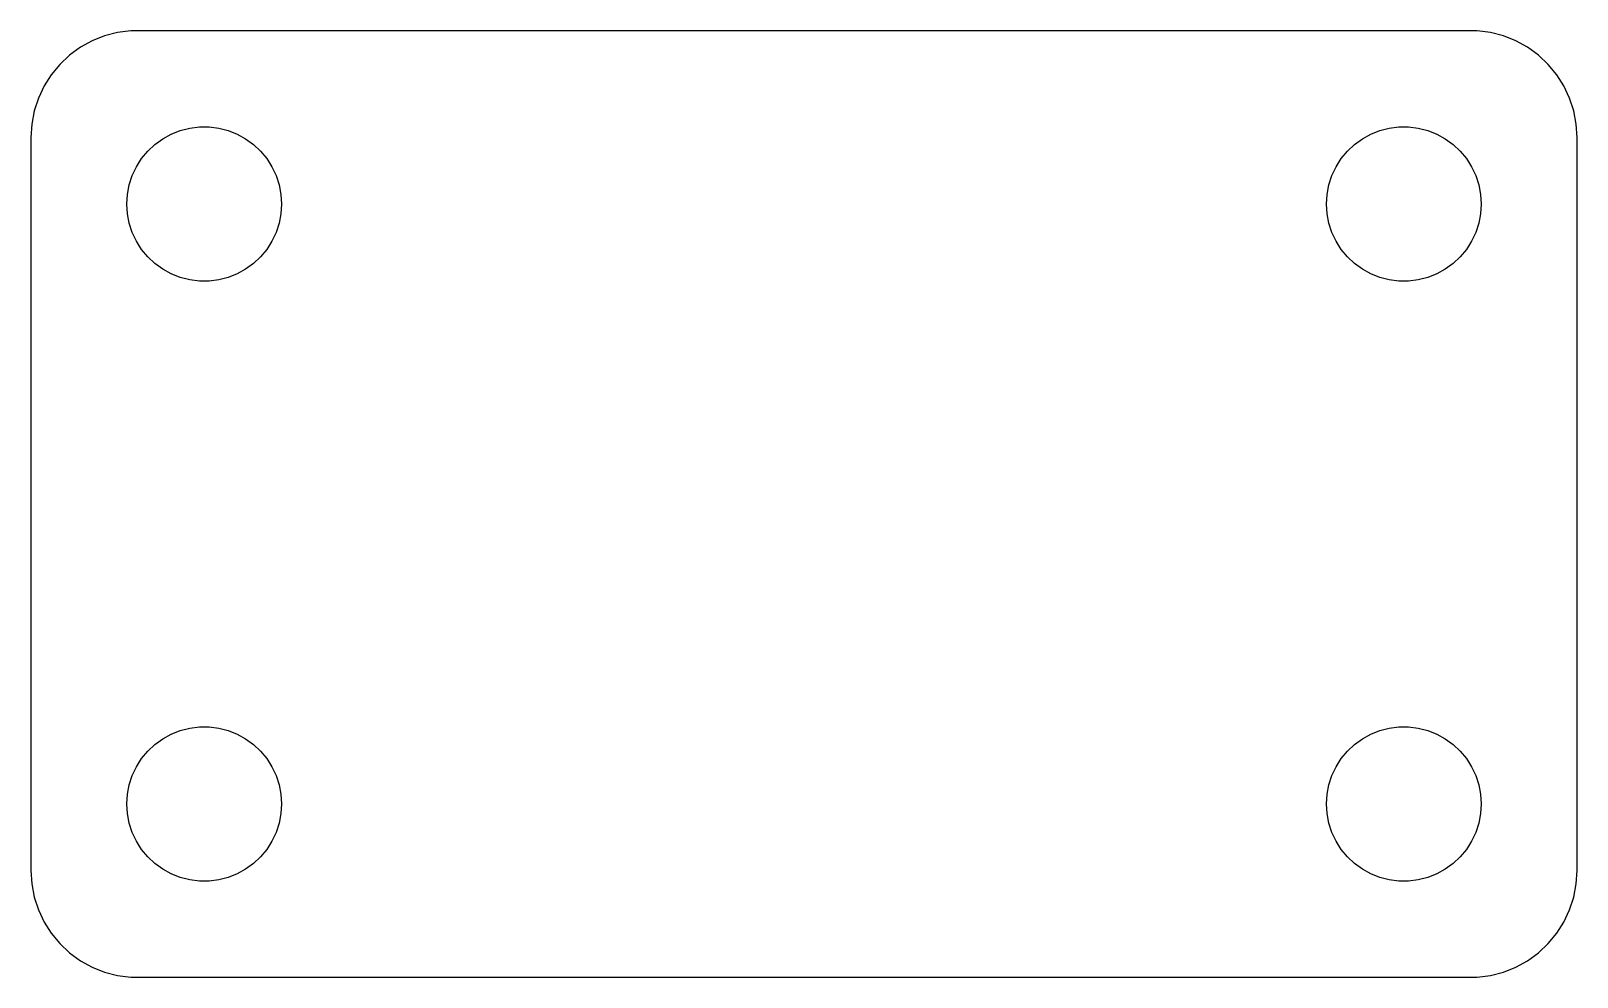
# Model space of a CAD drawing. Header units: metres. Extents: x -29 to 29, y -17.7 to 17.7.
import ezdxf

# ---------------------------------------------------------------- set-up
doc = ezdxf.new("R2010")
doc.units = ezdxf.units.M

msp = doc.modelspace()

# ---------------------------------------------------------------- linework, layer by layer
for p, q in [((-26.2361, 17.5542), (-26.7031, 17.3693)), ((-25.7495, 17.6791), (-26.2361, 17.5542)), ((-25.2512, 17.7421), (-25.7495, 17.6791)), ((25.2512, 17.7421), (-25.2512, 17.7421)), ((25.7495, 17.6791), (25.2512, 17.7421)), ((26.2361, 17.5542), (25.7495, 17.6791)), ((26.7031, 17.3693), (26.2361, 17.5542)), ((-27.5497, 16.832), (-27.9159, 16.4882)), ((-27.1433, 17.1273), (-27.5497, 16.832)), ((-26.7031, 17.3693), (-27.1433, 17.1273)), ((27.1433, 17.1273), (26.7031, 17.3693)), ((27.5497, 16.832), (27.1433, 17.1273)), ((27.9159, 16.4882), (27.5497, 16.832)), ((-27.9159, 16.4882), (-28.2361, 16.1011)), ((28.2361, 16.1011), (27.9159, 16.4882)), ((-28.5052, 15.677), (-28.7191, 15.2225)), ((-28.2361, 16.1011), (-28.5052, 15.677)), ((28.5052, 15.677), (28.2361, 16.1011)), ((28.7191, 15.2225), (28.5052, 15.677)), ((-28.7191, 15.2225), (-28.8743, 14.7448)), ((28.8743, 14.7448), (28.7191, 15.2225)), ((-28.8743, 14.7448), (-28.9684, 14.2513)), ((28.9684, 14.2513), (28.8743, 14.7448)), ((-28.9684, 14.2513), (-29, 13.75)), ((-23.7348, 13.874), (-23.3961, 14.0081)), ((-23.3961, 14.0081), (-23.0434, 14.0986)), ((-23.0434, 14.0986), (-22.6821, 14.1443)), ((-22.6821, 14.1443), (-22.3179, 14.1443)), ((-22.3179, 14.1443), (-21.9566, 14.0986)), ((-21.9566, 14.0986), (-21.6039, 14.0081)), ((-21.6039, 14.0081), (-21.2652, 13.874)), ((21.2652, 13.874), (21.6039, 14.0081)), ((21.6039, 14.0081), (21.9566, 14.0986)), ((21.9566, 14.0986), (22.3179, 14.1443)), ((22.3179, 14.1443), (22.6821, 14.1443)), ((22.6821, 14.1443), (23.0434, 14.0986)), ((23.0434, 14.0986), (23.3961, 14.0081)), ((23.3961, 14.0081), (23.7348, 13.874)), ((29, 13.75), (28.9684, 14.2513)), ((-29, 13.75), (-29, -13.75)), ((-24.614, 13.2352), (-24.3485, 13.4845)), ((-24.3485, 13.4845), (-24.0539, 13.6985)), ((-24.0539, 13.6985), (-23.7348, 13.874)), ((-21.2652, 13.874), (-20.9461, 13.6985)), ((-20.9461, 13.6985), (-20.6515, 13.4845)), ((-20.6515, 13.4845), (-20.386, 13.2352)), ((20.386, 13.2352), (20.6515, 13.4845)), ((20.6515, 13.4845), (20.9461, 13.6985)), ((20.9461, 13.6985), (21.2652, 13.874)), ((23.7348, 13.874), (24.0539, 13.6985)), ((24.0539, 13.6985), (24.3485, 13.4845)), ((24.3485, 13.4845), (24.614, 13.2352)), ((29, -13.75), (29, 13.75)), ((-25.0413, 12.6471), (-24.8461, 12.9546)), ((-24.8461, 12.9546), (-24.614, 13.2352)), ((-20.386, 13.2352), (-20.1538, 12.9546)), ((-20.1538, 12.9546), (-19.9587, 12.6471)), ((19.9587, 12.6471), (20.1538, 12.9546)), ((20.1538, 12.9546), (20.386, 13.2352)), ((24.614, 13.2352), (24.8461, 12.9546)), ((24.8461, 12.9546), (25.0413, 12.6471)), ((-25.3089, 11.9712), (-25.1964, 12.3176)), ((-25.1964, 12.3176), (-25.0413, 12.6471)), ((-19.9587, 12.6471), (-19.8036, 12.3176)), ((-19.8036, 12.3176), (-19.6911, 11.9712)), ((19.6911, 11.9712), (19.8036, 12.3176)), ((19.8036, 12.3176), (19.9587, 12.6471)), ((25.0413, 12.6471), (25.1964, 12.3176)), ((25.1964, 12.3176), (25.3089, 11.9712)), ((-25.4, 11.25), (-25.3771, 11.6135)), ((-25.3771, 11.6135), (-25.3089, 11.9712)), ((-19.6911, 11.9712), (-19.6229, 11.6135)), ((-19.6229, 11.6135), (-19.6, 11.25)), ((19.6, 11.25), (19.6229, 11.6135)), ((19.6229, 11.6135), (19.6911, 11.9712)), ((25.3089, 11.9712), (25.3771, 11.6135)), ((25.3771, 11.6135), (25.4, 11.25)), ((-25.3771, 10.8865), (-25.4, 11.25)), ((-19.6, 11.25), (-19.6229, 10.8865)), ((19.6229, 10.8865), (19.6, 11.25)), ((25.4, 11.25), (25.3771, 10.8865)), ((-25.3089, 10.5288), (-25.3771, 10.8865)), ((-25.1964, 10.1824), (-25.3089, 10.5288)), ((-19.6911, 10.5288), (-19.8036, 10.1824)), ((-19.6229, 10.8865), (-19.6911, 10.5288)), ((19.6911, 10.5288), (19.6229, 10.8865)), ((19.8036, 10.1824), (19.6911, 10.5288)), ((25.3089, 10.5288), (25.1964, 10.1824)), ((25.3771, 10.8865), (25.3089, 10.5288)), ((-25.0413, 9.85291), (-25.1964, 10.1824)), ((-19.8036, 10.1824), (-19.9587, 9.85291)), ((19.9587, 9.85291), (19.8036, 10.1824)), ((25.1964, 10.1824), (25.0413, 9.85291)), ((-24.8461, 9.54541), (-25.0413, 9.85291)), ((-24.614, 9.2648), (-24.8461, 9.54541)), ((-20.1538, 9.54541), (-20.386, 9.2648)), ((-19.9587, 9.85291), (-20.1538, 9.54541)), ((20.1538, 9.54541), (19.9587, 9.85291)), ((20.386, 9.2648), (20.1538, 9.54541)), ((24.8461, 9.54541), (24.614, 9.2648)), ((25.0413, 9.85291), (24.8461, 9.54541)), ((-24.3485, 9.0155), (-24.614, 9.2648)), ((-24.0539, 8.80144), (-24.3485, 9.0155)), ((-23.7348, 8.62599), (-24.0539, 8.80144)), ((-20.9461, 8.80144), (-21.2652, 8.62599)), ((-20.6515, 9.0155), (-20.9461, 8.80144)), ((-20.386, 9.2648), (-20.6515, 9.0155)), ((20.6515, 9.0155), (20.386, 9.2648)), ((20.9461, 8.80144), (20.6515, 9.0155)), ((21.2652, 8.62599), (20.9461, 8.80144)), ((24.0539, 8.80144), (23.7348, 8.62599)), ((24.3485, 9.0155), (24.0539, 8.80144)), ((24.614, 9.2648), (24.3485, 9.0155)), ((-23.3961, 8.49193), (-23.7348, 8.62599)), ((-23.0434, 8.40135), (-23.3961, 8.49193)), ((-22.6821, 8.35571), (-23.0434, 8.40135)), ((-22.3179, 8.35571), (-22.6821, 8.35571)), ((-21.9566, 8.40135), (-22.3179, 8.35571)), ((-21.6039, 8.49193), (-21.9566, 8.40135)), ((-21.2652, 8.62599), (-21.6039, 8.49193)), ((21.6039, 8.49193), (21.2652, 8.62599)), ((21.9566, 8.40135), (21.6039, 8.49193)), ((22.3179, 8.35571), (21.9566, 8.40135)), ((22.6821, 8.35571), (22.3179, 8.35571)), ((23.0434, 8.40135), (22.6821, 8.35571)), ((23.3961, 8.49193), (23.0434, 8.40135)), ((23.7348, 8.62599), (23.3961, 8.49193)), ((-24.0539, -8.80144), (-23.7348, -8.62599)), ((-23.7348, -8.62599), (-23.3961, -8.49193)), ((-23.3961, -8.49193), (-23.0434, -8.40135)), ((-23.0434, -8.40135), (-22.6821, -8.35571)), ((-22.6821, -8.35571), (-22.3179, -8.35571)), ((-22.3179, -8.35571), (-21.9566, -8.40135)), ((-21.9566, -8.40135), (-21.6039, -8.49193)), ((-21.6039, -8.49193), (-21.2652, -8.62599)), ((-21.2652, -8.62599), (-20.9461, -8.80144)), ((20.9461, -8.80144), (21.2652, -8.62599)), ((21.2652, -8.62599), (21.6039, -8.49193)), ((21.6039, -8.49193), (21.9566, -8.40135)), ((21.9566, -8.40135), (22.3179, -8.35571)), ((22.3179, -8.35571), (22.6821, -8.35571)), ((22.6821, -8.35571), (23.0434, -8.40135)), ((23.0434, -8.40135), (23.3961, -8.49193)), ((23.3961, -8.49193), (23.7348, -8.62599)), ((23.7348, -8.62599), (24.0539, -8.80144)), ((-24.8461, -9.54541), (-24.614, -9.2648)), ((-24.614, -9.2648), (-24.3485, -9.0155)), ((-24.3485, -9.0155), (-24.0539, -8.80144)), ((-20.9461, -8.80144), (-20.6515, -9.0155)), ((-20.6515, -9.0155), (-20.386, -9.2648)), ((-20.386, -9.2648), (-20.1538, -9.54541)), ((20.1538, -9.54541), (20.386, -9.2648)), ((20.386, -9.2648), (20.6515, -9.0155)), ((20.6515, -9.0155), (20.9461, -8.80144)), ((24.0539, -8.80144), (24.3485, -9.0155)), ((24.3485, -9.0155), (24.614, -9.2648)), ((24.614, -9.2648), (24.8461, -9.54541)), ((-25.1964, -10.1824), (-25.0413, -9.85291)), ((-25.0413, -9.85291), (-24.8461, -9.54541)), ((-20.1538, -9.54541), (-19.9587, -9.85291)), ((-19.9587, -9.85291), (-19.8036, -10.1824)), ((19.8036, -10.1824), (19.9587, -9.85291)), ((19.9587, -9.85291), (20.1538, -9.54541)), ((24.8461, -9.54541), (25.0413, -9.85291)), ((25.0413, -9.85291), (25.1964, -10.1824)), ((-25.3089, -10.5288), (-25.1964, -10.1824)), ((-19.8036, -10.1824), (-19.6911, -10.5288)), ((19.6911, -10.5288), (19.8036, -10.1824)), ((25.1964, -10.1824), (25.3089, -10.5288)), ((-25.4, -11.25), (-25.3771, -10.8865)), ((-25.3771, -10.8865), (-25.3089, -10.5288)), ((-19.6911, -10.5288), (-19.6229, -10.8865)), ((-19.6229, -10.8865), (-19.6, -11.25)), ((19.6, -11.25), (19.6229, -10.8865)), ((19.6229, -10.8865), (19.6911, -10.5288)), ((25.3089, -10.5288), (25.3771, -10.8865)), ((25.3771, -10.8865), (25.4, -11.25)), ((-25.3771, -11.6135), (-25.4, -11.25)), ((-19.6, -11.25), (-19.6229, -11.6135)), ((19.6229, -11.6135), (19.6, -11.25)), ((25.4, -11.25), (25.3771, -11.6135)), ((-25.3089, -11.9712), (-25.3771, -11.6135)), ((-25.1964, -12.3176), (-25.3089, -11.9712)), ((-19.6911, -11.9712), (-19.8036, -12.3176)), ((-19.6229, -11.6135), (-19.6911, -11.9712)), ((19.6911, -11.9712), (19.6229, -11.6135)), ((19.8036, -12.3176), (19.6911, -11.9712)), ((25.3089, -11.9712), (25.1964, -12.3176)), ((25.3771, -11.6135), (25.3089, -11.9712)), ((-25.0413, -12.6471), (-25.1964, -12.3176)), ((-24.8461, -12.9546), (-25.0413, -12.6471)), ((-19.9587, -12.6471), (-20.1538, -12.9546)), ((-19.8036, -12.3176), (-19.9587, -12.6471)), ((19.9587, -12.6471), (19.8036, -12.3176)), ((20.1538, -12.9546), (19.9587, -12.6471)), ((25.0413, -12.6471), (24.8461, -12.9546)), ((25.1964, -12.3176), (25.0413, -12.6471)), ((-24.614, -13.2352), (-24.8461, -12.9546)), ((-24.3485, -13.4845), (-24.614, -13.2352)), ((-20.386, -13.2352), (-20.6515, -13.4845)), ((-20.1538, -12.9546), (-20.386, -13.2352)), ((20.386, -13.2352), (20.1538, -12.9546)), ((20.6515, -13.4845), (20.386, -13.2352)), ((24.614, -13.2352), (24.3485, -13.4845)), ((24.8461, -12.9546), (24.614, -13.2352)), ((-29, -13.75), (-28.9684, -14.2513)), ((-24.0539, -13.6985), (-24.3485, -13.4845)), ((-23.7348, -13.874), (-24.0539, -13.6985)), ((-23.3961, -14.0081), (-23.7348, -13.874)), ((-21.2652, -13.874), (-21.6039, -14.0081)), ((-20.9461, -13.6985), (-21.2652, -13.874)), ((-20.6515, -13.4845), (-20.9461, -13.6985)), ((20.9461, -13.6985), (20.6515, -13.4845)), ((21.2652, -13.874), (20.9461, -13.6985)), ((21.6039, -14.0081), (21.2652, -13.874)), ((23.7348, -13.874), (23.3961, -14.0081)), ((24.0539, -13.6985), (23.7348, -13.874)), ((24.3485, -13.4845), (24.0539, -13.6985)), ((28.9684, -14.2513), (29, -13.75)), ((-28.9684, -14.2513), (-28.8743, -14.7448)), ((-23.0434, -14.0986), (-23.3961, -14.0081)), ((-22.6821, -14.1443), (-23.0434, -14.0986)), ((-22.3179, -14.1443), (-22.6821, -14.1443)), ((-21.9566, -14.0986), (-22.3179, -14.1443)), ((-21.6039, -14.0081), (-21.9566, -14.0986)), ((21.9566, -14.0986), (21.6039, -14.0081)), ((22.3179, -14.1443), (21.9566, -14.0986)), ((22.6821, -14.1443), (22.3179, -14.1443)), ((23.0434, -14.0986), (22.6821, -14.1443)), ((23.3961, -14.0081), (23.0434, -14.0986)), ((28.8743, -14.7448), (28.9684, -14.2513)), ((-28.8743, -14.7448), (-28.7191, -15.2225)), ((28.7191, -15.2225), (28.8743, -14.7448)), ((-28.7191, -15.2225), (-28.5052, -15.677)), ((28.5052, -15.677), (28.7191, -15.2225)), ((-28.5052, -15.677), (-28.2361, -16.1011)), ((-28.2361, -16.1011), (-27.9159, -16.4882)), ((27.9159, -16.4882), (28.2361, -16.1011)), ((28.2361, -16.1011), (28.5052, -15.677)), ((-27.9159, -16.4882), (-27.5497, -16.832)), ((27.5497, -16.832), (27.9159, -16.4882)), ((-27.5497, -16.832), (-27.1433, -17.1273)), ((-27.1433, -17.1273), (-26.7031, -17.3693)), ((-26.7031, -17.3693), (-26.2361, -17.5542)), ((26.2361, -17.5542), (26.7031, -17.3693)), ((26.7031, -17.3693), (27.1433, -17.1273)), ((27.1433, -17.1273), (27.5497, -16.832)), ((-26.2361, -17.5542), (-25.7495, -17.6791)), ((-25.7495, -17.6791), (-25.2512, -17.7421)), ((-25.2512, -17.7421), (25.2512, -17.7421)), ((25.2512, -17.7421), (25.7495, -17.6791)), ((25.7495, -17.6791), (26.2361, -17.5542))]:
    msp.add_line(p, q)

doc.saveas('drawing.dxf')
